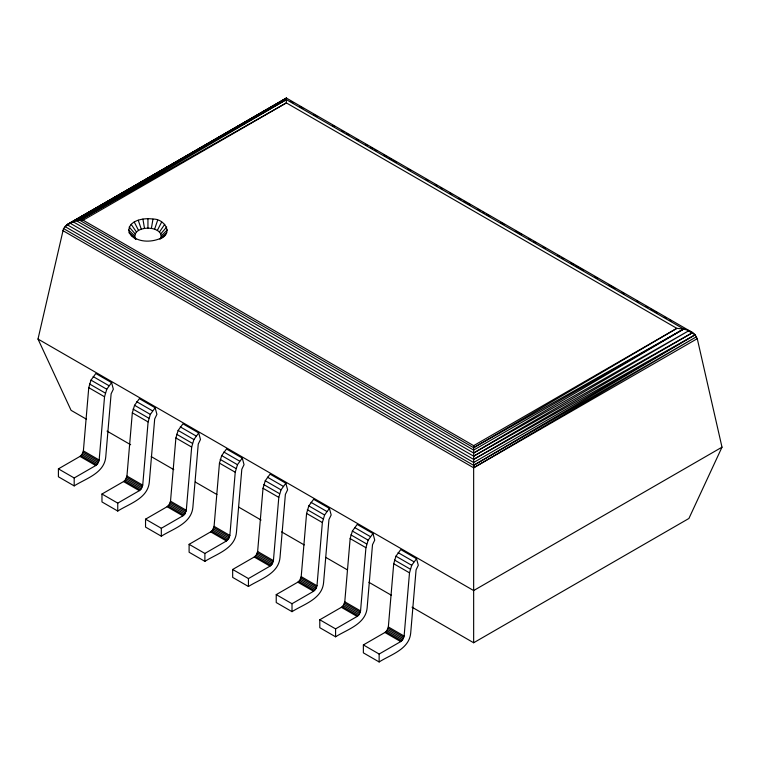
<?xml version="1.0" encoding="UTF-8"?>
<svg xmlns="http://www.w3.org/2000/svg" width="760" height="760" viewBox="0 0 760 760"><rect width="100%" height="100%" fill="white"/><g stroke="black" fill="none" stroke-linecap="round" stroke-linejoin="round"><path stroke-width="1.14" d="M83.381 450.889L88.758 387.666L90.991 380.133L95.807 373.521L111.587 382.631L113.344 389.196L111.121 393.794L105.745 457.016C104.196 473.366 85.804 478.505 74.186 485.897L58.406 476.786L58.406 468.863L79.971 456.418L81.871 454.651L83.381 450.889L99.161 459.999L97.651 463.762L95.751 465.528L74.186 477.974L58.406 468.863M99.161 459.999L104.538 396.777L106.77 389.243L111.587 382.631M126.948 476.045L132.325 412.822L134.558 405.289L139.375 398.677L155.154 407.787L156.911 414.352L154.689 418.95L149.311 482.173C147.754 498.522 129.371 503.652 117.752 511.053L101.973 501.942L101.973 494.019L123.538 481.565L125.438 479.807L126.948 476.045L142.728 485.155L141.218 488.917L139.317 490.675L117.752 503.13L101.973 494.019M142.728 485.155L148.105 421.933L150.338 414.399L155.154 407.787M170.516 501.192L175.892 437.969L178.125 430.445L182.941 423.823L198.721 432.934L200.478 439.498L198.246 444.096L192.869 507.319C191.32 523.668 172.938 528.808 161.32 536.199L145.54 527.089L145.54 519.165L167.105 506.72L169.005 504.953L170.516 501.192L186.295 510.302L184.784 514.064L182.884 515.831L161.32 528.276L145.54 519.165M186.295 510.302L191.672 447.079L193.905 439.555L198.721 432.934M214.082 526.347L219.459 463.125L221.682 455.591L226.499 448.979L242.278 458.09L244.036 464.654L241.813 469.252L236.436 532.475C234.887 548.825 216.495 553.954 204.886 561.355L189.107 552.244L189.107 544.322L210.662 531.867L212.562 530.109L214.082 526.347L229.862 535.458L228.342 539.22L226.442 540.977L204.886 553.432L189.107 544.322M229.862 535.458L235.239 472.235L237.462 464.702L242.278 458.09M257.64 551.494L263.017 488.272L265.249 480.748L270.066 474.135L285.845 483.246L287.603 489.81L285.38 494.399L280.003 557.621C278.454 573.971 260.062 579.111 248.444 586.501L232.664 577.391L232.664 569.468L254.23 557.023L256.13 555.265L257.64 551.494L273.419 560.605L271.909 564.376L270.009 566.133L248.444 578.578L232.664 569.468M273.419 560.605L278.797 497.382L281.029 489.858L285.845 483.246M301.207 576.65L306.584 513.428L308.816 505.894L313.633 499.282L329.412 508.392L331.17 514.957L328.947 519.555L323.57 582.778C322.012 599.127 303.63 604.257 292.011 611.658L276.231 602.547L276.231 594.624L297.797 582.179L299.697 580.412L301.207 576.65L316.986 585.76L315.476 589.522L313.576 591.28L292.011 603.734L276.231 594.624M316.986 585.76L322.363 522.538L324.596 515.005L329.412 508.392M344.774 601.806L350.151 538.583L352.383 531.05L357.2 524.438L372.979 533.548L374.737 540.113L372.505 544.702L367.127 607.924C365.579 624.274 347.197 629.413 335.578 636.804L319.798 627.693L319.798 619.77L341.363 607.325L343.263 605.568L344.774 601.806L360.553 610.917L359.043 614.678L357.143 616.436L335.578 628.881L319.798 619.77M360.553 610.917L365.93 547.694L368.163 540.16L372.979 533.548M388.341 626.952L393.718 563.73L395.941 556.197L400.757 549.584L416.537 558.695L418.294 565.26L416.072 569.857L410.695 633.08C409.146 649.429 390.754 654.559 379.145 661.96L363.365 652.85L363.365 644.926L384.921 632.481L386.83 630.714L388.341 626.952L404.12 636.063L402.61 639.825L400.7 641.592L379.145 654.037L363.365 644.926M404.12 636.063L409.498 572.841L411.72 565.307L416.537 558.695M152.969 219.089C144.048 217.483 126.483 220.581 129.2 232.807L135.1 237.842C133.237 229.453 145.274 227.335 151.382 228.437L152.969 219.089C163.476 218.5 173.669 232.427 161.225 238.298M86.497 419.235L71.088 410.343L38 339.045L63.507 228.541L67.079 224.675L69.825 223.041L286.349 98.173L73.055 221.739L69.825 223.041L473.651 456.18L692.664 332.623L695.144 334.78L697.262 338.675L722 447.174L688.911 518.472L473.651 642.76L412.034 607.183M151.382 228.437C155.895 228.998 162.773 232.275 160.787 237.842L166.687 232.807M154.593 229.207L157.643 220.21M157.349 230.423L161.661 221.986M159.457 232.018L164.749 224.314M160.787 233.861L166.687 227.012M161.243 235.857L167.352 229.909M159.942 239.21L164.749 235.514M73.055 221.739L76.579 220.837L473.651 450.081L683.677 329.023L286.349 99.626L73.055 221.739L473.651 453.026L683.677 329.023L688.968 330.628L692.664 332.623L473.651 459.401L67.079 224.675L286.349 98.04L692.664 332.623M63.507 228.541L473.651 465.329L695.144 334.78L693.091 333.592M62.738 230.546L473.651 467.78L696.521 336.727L473.651 465.329M473.651 447.697L676.856 328.349L683.677 329.023L473.651 447.697L79.895 220.362L76.579 220.837L286.349 99.626L79.895 220.362L83.144 220.21L286.349 102.894L676.856 328.349L473.651 445.664L83.144 220.21M473.651 456.18L688.968 330.628L473.651 453.026M256.709 116.033L258.751 114.836M282.264 101.146L280.174 102.315M69.055 224.171L64.951 226.537L473.651 462.498L695.144 334.78L473.651 459.401M71.098 222.993L74.176 221.217M80.332 217.664L83.401 215.897M85.453 214.709L87.504 213.531M90.573 211.755L92.625 210.567M99.807 206.425L101.849 205.248M103.901 204.06L105.953 202.882M109.031 201.105L111.074 199.918M118.256 195.785L120.298 194.598M127.48 190.456L133.627 186.903M144.904 180.405L147.982 178.629M154.128 175.075L157.206 173.299M164.379 169.157L166.43 167.979M173.603 163.837L175.655 162.649M177.707 161.471L179.75 160.284M182.827 158.517L184.88 157.329M192.052 153.188L194.104 152.009M215.631 139.583L221.777 136.03M223.829 134.852L226.907 133.076M233.054 129.523L236.132 127.756M238.174 126.568L240.226 125.391M242.278 124.203L245.356 122.427M252.529 118.284L254.581 117.106M256.623 115.919L258.675 114.741M261.753 112.964L263.805 111.777L261.649 112.955M265.858 110.599L267.9 109.411M270.978 107.644L273.03 106.457L270.911 107.635M473.651 467.78L697.262 338.675M722 447.174L473.651 590.558L38 339.045M67.079 224.675L175.17 162.602M177.232 161.424L193.705 151.962M195.757 150.784L208.116 143.688M210.168 142.509L230.764 130.682M232.816 129.504L240.027 125.362M242.089 124.184L245.176 122.407M247.237 121.229L249.29 120.042M251.351 118.864L254.438 117.087M256.5 115.909L258.562 114.722M265.762 110.589L267.824 109.402M79.895 220.362L286.349 102.894L286.349 98.04M161.661 237.832C151.563 242.848 136.192 242.858 129.2 232.807M290.462 101.137L293.541 102.913M299.706 106.476L302.784 108.252M314.089 114.779L317.167 116.555M332.576 125.448L334.628 126.635M341.82 130.786L343.872 131.974M346.949 133.75L349.011 134.938M356.193 139.089L358.255 140.277M365.437 144.428L367.498 145.616M370.576 147.393L372.628 148.58M374.68 149.768L376.741 150.945M383.923 155.097L387.011 156.883M389.063 158.07L391.115 159.248M393.176 160.436L396.255 162.213M407.55 168.739L410.637 170.516M426.037 179.417L428.089 180.605M435.28 184.746L437.342 185.934M440.42 187.72L442.472 188.898M449.663 193.049L451.715 194.237M458.907 198.388L460.959 199.576M464.046 201.352L466.099 202.54M468.151 203.727L470.202 204.915M477.394 209.066L480.472 210.843M482.534 212.03L484.585 213.218M486.637 214.396L489.715 216.182M501.02 222.699L504.098 224.485M515.394 231.002L521.559 234.564M528.751 238.716L530.803 239.903M533.881 241.68L535.942 242.868M543.134 247.019L545.186 248.197M557.508 255.312L559.559 256.5M561.621 257.688L563.673 258.875M570.864 263.026L573.942 264.803M575.994 265.99L578.047 267.178M580.108 268.365L583.186 270.142M594.481 276.668L597.569 278.445M608.864 284.971L615.03 288.524M622.221 292.676L624.274 293.863M636.595 300.979L638.647 302.166M645.838 306.318L647.89 307.496M650.978 309.282L653.03 310.469M655.082 311.647L657.134 312.835M664.325 316.986L666.387 318.174M669.465 319.95L671.517 321.138M687.952 330.628L691.03 332.405M93.157 376.57L108.936 385.681M136.724 401.717L152.504 410.827M180.291 426.873L196.07 435.983M223.848 452.019L239.628 461.13M267.416 477.175L283.195 486.286M310.983 502.322L326.762 511.433M354.549 527.478L370.329 536.589M398.116 552.625L413.887 561.735M90.991 380.133L106.77 389.243M134.558 405.289L150.338 414.399M178.125 430.445L193.905 439.555M221.682 455.591L237.462 464.702M265.249 480.748L281.029 489.858M308.816 505.894L324.596 515.005M352.383 531.05L368.163 540.16M395.941 556.197L411.72 565.307M89.48 383.942L105.26 393.053M133.048 409.099L148.827 418.209M176.614 434.245L192.394 443.355M220.181 459.401L235.961 468.512M263.739 484.548L279.519 493.658M307.306 509.703L323.085 518.814M350.873 534.85L366.652 543.961M394.44 560.006L410.219 569.116M88.758 387.666L104.538 396.777M132.325 412.822L148.105 421.933M175.892 437.969L191.672 447.079M219.459 463.125L235.239 472.235M263.017 488.272L278.797 497.382M306.584 513.428L322.363 522.538M350.151 538.583L365.93 547.694M393.718 563.73L409.498 572.841M107.036 431.091L130.654 444.733M151.192 456.589L173.784 469.632M195.348 482.077L216.913 494.532M238.478 506.986L261.07 520.03M281.608 531.886L304.199 544.929M325.764 557.375L347.329 569.829M368.904 582.283L391.495 595.327M83.135 452.152L98.914 461.263M126.701 477.308L142.481 486.419M170.268 502.464L186.048 511.575M213.835 527.611L229.615 536.721M257.393 552.767L273.173 561.878M300.96 577.913L316.74 587.024M344.527 603.069L360.306 612.18M388.094 628.216L403.873 637.327M82.621 453.445L98.401 462.555M126.179 478.601L141.958 487.711M169.746 503.756L185.525 512.857M213.313 528.903L229.093 538.014M256.88 554.059L272.659 563.169M300.438 579.206L316.217 588.316M344.005 604.361L359.784 613.472M387.572 629.508L403.351 638.619M81.871 454.651L97.651 463.762M125.438 479.807L141.218 488.917M169.005 504.953L184.784 514.064M212.562 530.109L228.342 539.22M256.13 555.265L271.909 564.376M299.697 580.412L315.476 589.522M343.263 605.568L359.043 614.678M386.83 630.714L402.61 639.825M80.969 455.677L96.748 464.778M124.526 480.823L140.305 489.934M168.093 505.979L183.873 515.09M211.66 531.126L227.439 540.236M255.227 556.282L271.006 565.392M298.784 581.428L314.564 590.539M342.351 606.584L358.131 615.695M385.918 631.731L401.698 640.841M79.971 456.418L95.751 465.528M123.538 481.565L139.317 490.675M167.105 506.72L182.884 515.831M210.662 531.867L226.442 540.977M254.23 557.023L270.009 566.133M297.797 582.179L313.576 591.28M341.363 607.325L357.143 616.436M384.921 632.481L400.7 641.592M131.138 235.514L135.546 238.991M134.225 237.832L135.945 239.21M128.535 229.909L134.643 235.857M129.2 227.012L135.1 233.861M131.138 224.314L136.43 232.018M134.225 221.986L138.538 230.423M138.244 220.21L141.293 229.207M142.918 219.089L144.505 228.437M473.651 445.664L473.651 642.76M379.145 654.037L379.145 661.96M335.578 628.881L335.578 636.804M292.011 603.734L292.011 611.658M248.444 578.578L248.444 586.501M204.886 553.432L204.886 561.355M161.32 528.276L161.32 536.199M147.943 218.709L147.943 228.171M117.752 503.13L117.752 511.053M74.186 477.974L74.186 485.897"/></g></svg>
